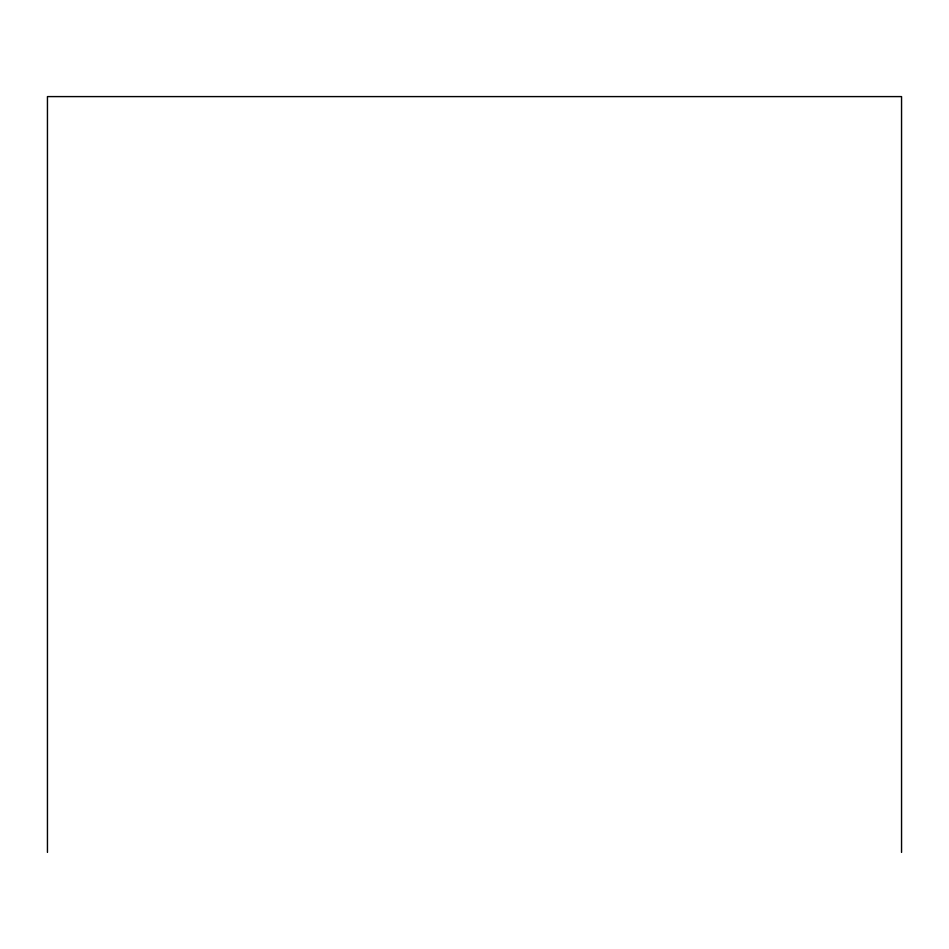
<?xml version="1.0" encoding="UTF-8"?>
<svg xmlns="http://www.w3.org/2000/svg" width="949" height="949" viewBox="0 0 949 949"><rect width="100%" height="100%" fill="white"/><g stroke="black" fill="none" stroke-linecap="round" stroke-linejoin="round"><path stroke-width="1.42" d="M901.55 852.404L901.55 96.596L47.45 96.596L47.45 852.404"/></g></svg>
